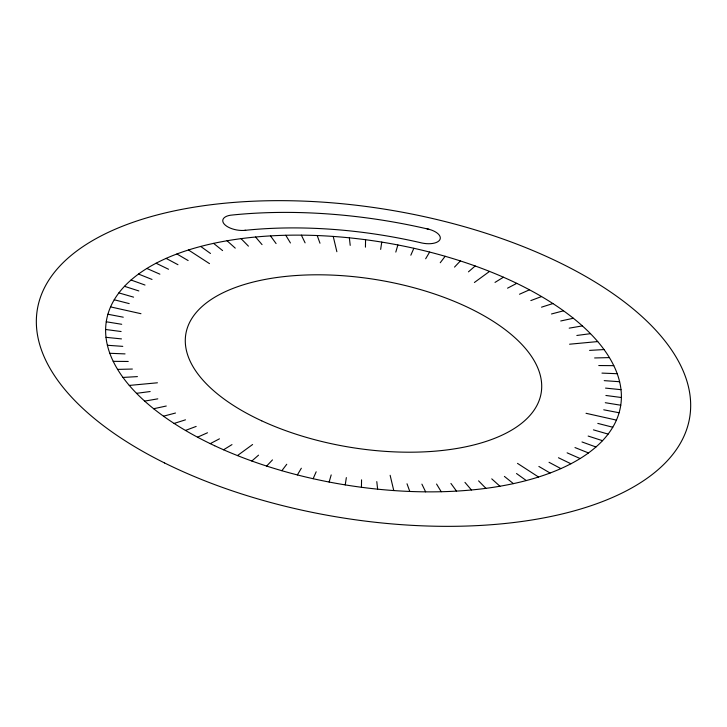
<?xml version="1.0" encoding="UTF-8"?>
<svg xmlns="http://www.w3.org/2000/svg" width="727" height="727" viewBox="0 0 727 727"><rect width="100%" height="100%" fill="white"/><g stroke="black" fill="none" stroke-linecap="round" stroke-linejoin="round"><path stroke-width="1.09" d="M361.437 487.281L361.555 479.838M365.445 247.162L365.563 239.719M345.243 484.9L346.343 477.603M380.657 249.397L381.757 242.1M329.131 482.037L331.194 474.913M395.806 252.087L397.869 244.963M313.146 478.711L316.172 471.787M410.828 255.213L413.854 248.289M297.37 474.931L301.341 468.233M425.658 258.767L429.63 252.069M281.849 470.705L286.756 464.262M440.244 262.738L445.151 256.295M266.645 466.062L272.471 459.9M454.529 267.1L460.355 260.938M251.833 461.018L258.539 455.157M468.461 271.843L475.167 265.982M237.456 455.584L252.605 444.515M474.395 282.485L489.544 271.416M223.58 449.786L231.986 444.597M495.014 282.403L503.42 277.214M210.248 443.643L219.454 438.826M507.546 288.174L516.752 283.357M197.526 437.191L207.504 432.765M519.496 294.235L529.474 289.809M185.458 430.448L196.163 426.422M530.837 300.578L541.542 296.552M174.098 423.441L185.476 419.833M541.524 307.167L552.902 303.559M163.484 416.189L175.498 413.027M551.502 313.973L563.516 310.811M153.651 408.738L166.265 406.02M560.735 320.98L573.349 318.262M144.655 401.104L157.804 398.841M569.196 328.159L582.345 325.896M136.522 393.325L150.162 391.535M576.838 335.465L590.478 333.675M129.279 385.428L157.423 382.793M569.577 344.207L597.721 341.572M122.963 377.44L137.421 376.604M589.579 350.396L604.037 349.56M117.601 369.398L132.378 369.043M594.622 357.957L609.399 357.602M113.203 361.337L128.243 361.464M598.757 365.536L613.797 365.663M109.795 353.286L125.044 353.895M601.956 373.105L617.205 373.714M107.387 345.27L122.781 346.361M604.219 380.639L619.613 381.73M105.997 337.328L121.464 338.9M605.536 388.1L621.003 389.672M105.615 329.485L121.109 331.53M605.891 395.47L621.385 397.515M106.251 321.779L121.709 324.287M605.291 402.713L620.749 405.221M107.905 314.246L123.263 317.199M603.737 409.801L619.095 412.754M110.568 306.894L140.965 313.7M586.035 413.299L616.432 420.106M114.23 299.769L129.206 303.604M597.794 423.396L612.77 427.231M118.874 292.899L133.577 297.143M593.423 429.857L608.126 434.101M124.481 286.311L138.848 290.945M588.152 436.055L602.519 440.689M131.042 280.022L145.009 285.039M581.991 441.961L595.958 446.978M138.512 274.061L152.025 279.441M574.975 447.559L588.488 452.939M146.863 268.463L159.885 274.17M567.115 452.83L580.137 458.537M156.078 263.229L168.546 269.254M558.454 457.746L570.922 463.771M166.11 258.394L177.97 264.71M549.03 462.29L560.89 468.606M176.925 253.977L188.129 260.557M538.871 466.443L550.075 473.023M188.475 249.988L209.503 263.628M517.497 463.372L538.525 477.012M200.707 246.444L210.494 253.478M516.506 473.522L526.293 480.556M213.593 243.372L222.598 250.588M504.402 476.412L513.407 483.628M227.06 240.764L235.257 248.143M491.743 478.857L499.94 486.236M241.073 238.647L248.425 246.153M478.575 480.847L485.927 488.353M255.568 237.02L262.047 244.617M464.953 482.383L471.432 489.98M270.489 235.893L276.078 243.563M450.922 483.437L456.511 491.107M285.775 235.266L290.446 242.972M436.554 484.028L441.225 491.734M301.369 235.148L305.104 242.863M421.896 484.137L425.631 491.852M317.208 235.539L319.989 243.227M407.011 483.773L409.792 491.461M333.23 236.439L336.865 251.706M390.135 475.294L393.77 490.561M349.369 237.829L350.214 245.381M376.786 481.619L377.631 489.171M427.049 228.851A15.776 7.434 9.4 0 1 440.108 239.174A15.776 7.434 9.4 0 1 421.951 243.009A275.269 129.66 9.4 0 0 244.626 230.386M245.653 230.286A15.776 7.434 9.4 0 1 224.216 224.07A15.776 7.434 9.4 0 1 232.486 215.001A306.776 144.491 9.4 0 1 428.994 229.305M214.665 445.742A260.611 122.754 9.4 0 0 620.313 407.729A260.611 122.754 9.4 0 0 255.522 237.02A260.611 122.754 9.4 0 0 214.665 445.742M261.702 420.824A180.096 84.823 9.4 0 0 541.079 393.461A180.096 84.823 9.4 0 0 287.719 276.215A180.096 84.823 9.4 0 0 261.702 420.824M164.566 462.963A330.631 155.732 9.4 0 0 687.915 425.44A330.631 155.732 9.4 0 0 238.02 202.097A330.631 155.732 9.4 0 0 164.566 462.963"/></g></svg>
